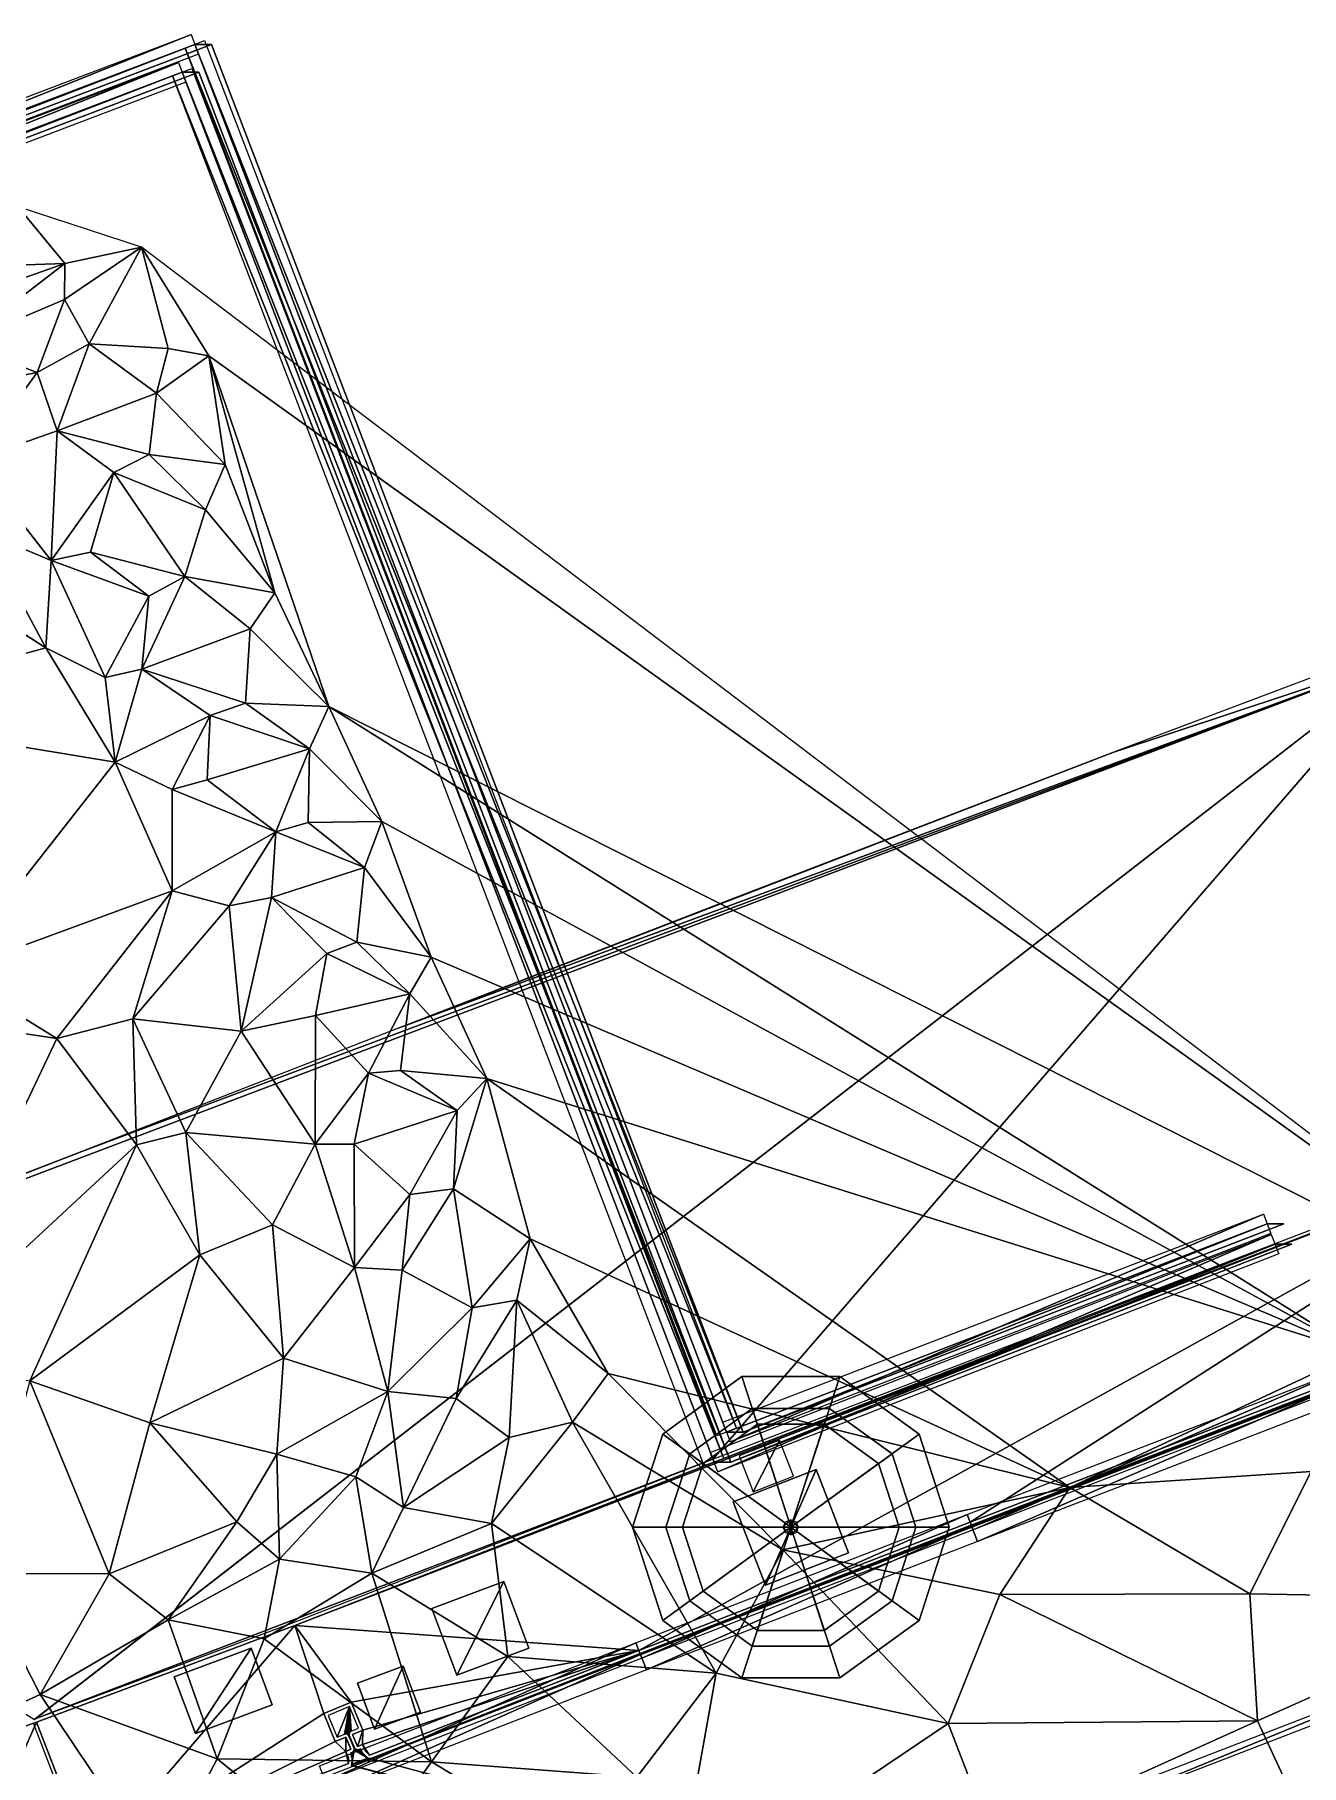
# Model space of a CAD drawing. Header units: metres. Extents: x -113 to 180, y -133 to 86.
# Drawn here: x 145.31 to 160.5, y 65.43 to 86.19 of the extents above; entities that cross this region are included whole.
import ezdxf

# ---------------------------------------------------------------- set-up
doc = ezdxf.new("R2010")
doc.units = ezdxf.units.M
for name, color, linetype, true_color in [('ACERA', 7, 'Continuous', 0xb9b3a6), ('ARQUETA', 7, 'Continuous', 0x6f7175), ('ASFALTO', 7, 'Continuous', 0x4a4b4e), ('BORDILLO', 7, 'Continuous', 0xcfcac0), ('COPA', 7, 'Continuous', 0x4f7f4a), ('MARCA_VIAL', 7, 'Continuous', 0xe8e6e0), ('MURO', 7, 'Continuous', 0xbdb7ab), ('PODOTACTIL', 7, 'Continuous', 0xc7bda4), ('TERRENO', 7, 'Continuous', 0x9a9179), ('TRONCO', 7, 'Continuous', 0x6b4f35)]:
    doc.layers.add(name, color=color, linetype=linetype, true_color=true_color)

msp = doc.modelspace()

# ---------------------------------------------------------------- linework, layer by layer
at = {"layer": 'ACERA'}
for points in [[(163.885, 73.065, 80.705), (153.456, 69.068, 69.415), (148.426, 67.109, 69.725)], [(152.554, 66.81, 69.427), (163.885, 73.065, 80.705), (148.426, 67.109, 69.725)], [(152.554, 66.81, 69.427), (156.527, 68.348, 69.193), (163.885, 73.065, 80.705)], [(163.885, 73.065, 80.575), (153.456, 69.068, 69.285), (153.456, 69.068, 69.415)], [(163.885, 73.065, 80.575), (153.456, 69.068, 69.415), (163.885, 73.065, 80.705)], [(156.527, 68.348, 69.193), (161.088, 70.104, 68.929), (163.885, 73.065, 80.705)], [(156.527, 68.348, 69.063), (161.088, 70.104, 68.799), (161.088, 70.104, 68.929)], [(156.527, 68.348, 69.063), (161.088, 70.104, 68.929), (156.527, 68.348, 69.193)], [(153.456, 69.068, 69.285), (148.426, 67.109, 69.595), (148.426, 67.109, 69.725)], [(153.456, 69.068, 69.285), (148.426, 67.109, 69.725), (153.456, 69.068, 69.415)], [(154.683, 68.979, 69.333), (153.685, 68.592, 69.391), (154.072, 67.594, 69.329)], [(153.685, 68.592, 69.261), (154.683, 68.979, 69.203), (154.683, 68.979, 69.333)], [(153.685, 68.592, 69.261), (154.683, 68.979, 69.333), (153.685, 68.592, 69.391)], [(154.072, 67.594, 69.329), (155.07, 67.981, 69.275), (154.683, 68.979, 69.333)], [(154.683, 68.979, 69.203), (155.07, 67.981, 69.145), (155.07, 67.981, 69.275)], [(154.683, 68.979, 69.203), (155.07, 67.981, 69.275), (154.683, 68.979, 69.333)], [(154.072, 67.594, 69.199), (153.685, 68.592, 69.261), (153.685, 68.592, 69.391)], [(154.072, 67.594, 69.199), (153.685, 68.592, 69.391), (154.072, 67.594, 69.329)], [(152.554, 66.81, 69.297), (156.527, 68.348, 69.063), (156.527, 68.348, 69.193)], [(152.554, 66.81, 69.297), (156.527, 68.348, 69.193), (152.554, 66.81, 69.427)], [(155.07, 67.981, 69.145), (154.072, 67.594, 69.199), (154.072, 67.594, 69.329)], [(155.07, 67.981, 69.145), (154.072, 67.594, 69.329), (155.07, 67.981, 69.275)], [(150.936, 67.639, 69.639), (150.07, 67.315, 69.644), (150.369, 66.514, 69.568)], [(150.07, 67.315, 69.514), (150.936, 67.639, 69.509), (150.936, 67.639, 69.639)], [(150.07, 67.315, 69.514), (150.936, 67.639, 69.639), (150.07, 67.315, 69.644)], [(150.369, 66.514, 69.568), (151.235, 66.837, 69.524), (150.936, 67.639, 69.639)], [(150.936, 67.639, 69.509), (151.235, 66.837, 69.394), (151.235, 66.837, 69.524)], [(150.936, 67.639, 69.509), (151.235, 66.837, 69.524), (150.936, 67.639, 69.639)], [(150.369, 66.514, 69.438), (150.07, 67.315, 69.514), (150.07, 67.315, 69.644)], [(150.369, 66.514, 69.438), (150.07, 67.315, 69.644), (150.369, 66.514, 69.568)], [(148.426, 67.109, 69.725), (145.328, 65.952, 69.908), (145.978, 64.264, 69.782)], [(148.426, 67.109, 69.595), (145.328, 65.952, 69.778), (145.328, 65.952, 69.908)], [(148.426, 67.109, 69.595), (145.328, 65.952, 69.908), (148.426, 67.109, 69.725)], [(148.426, 67.109, 69.725), (145.978, 64.264, 69.782), (148.773, 66.054, 69.648)], [(149.104, 66.191, 69.627), (152.554, 66.81, 69.427), (148.426, 67.109, 69.725)], [(148.426, 67.109, 69.725), (148.773, 66.054, 69.648), (149.104, 66.191, 69.627)], [(147.902, 66.836, 69.748), (146.981, 66.493, 69.857), (147.235, 65.813, 69.775)], [(146.981, 66.493, 69.727), (147.902, 66.836, 69.618), (147.902, 66.836, 69.748)], [(146.981, 66.493, 69.727), (147.902, 66.836, 69.748), (146.981, 66.493, 69.857)], [(147.235, 65.813, 69.775), (148.155, 66.156, 69.698), (147.902, 66.836, 69.748)], [(147.902, 66.836, 69.618), (148.155, 66.156, 69.568), (148.155, 66.156, 69.698)], [(147.902, 66.836, 69.618), (148.155, 66.156, 69.698), (147.902, 66.836, 69.748)], [(151.235, 66.837, 69.394), (150.369, 66.514, 69.438), (150.369, 66.514, 69.568)], [(151.235, 66.837, 69.394), (150.369, 66.514, 69.568), (151.235, 66.837, 69.524)], [(149.104, 66.191, 69.627), (149.243, 65.856, 69.605), (152.554, 66.81, 69.427)], [(149.239, 65.683, 69.6), (149.322, 65.553, 69.59), (152.554, 66.81, 69.427)], [(149.243, 65.856, 69.605), (149.239, 65.683, 69.6), (152.554, 66.81, 69.427)], [(149.322, 65.553, 69.46), (152.554, 66.81, 69.297), (152.554, 66.81, 69.427)], [(149.322, 65.553, 69.46), (152.554, 66.81, 69.427), (149.322, 65.553, 69.59)], [(147.235, 65.813, 69.645), (146.981, 66.493, 69.727), (146.981, 66.493, 69.857)], [(147.235, 65.813, 69.645), (146.981, 66.493, 69.857), (147.235, 65.813, 69.775)], [(149.728, 66.621, 69.629), (149.178, 66.416, 69.64), (149.384, 65.865, 69.595)], [(149.178, 66.416, 69.51), (149.728, 66.621, 69.499), (149.728, 66.621, 69.629)], [(149.178, 66.416, 69.51), (149.728, 66.621, 69.629), (149.178, 66.416, 69.64)], [(149.384, 65.865, 69.595), (149.934, 66.07, 69.578), (149.728, 66.621, 69.629)], [(149.728, 66.621, 69.499), (149.934, 66.07, 69.448), (149.934, 66.07, 69.578)], [(149.728, 66.621, 69.499), (149.934, 66.07, 69.578), (149.728, 66.621, 69.629)], [(149.384, 65.865, 69.465), (149.178, 66.416, 69.51), (149.178, 66.416, 69.64)], [(149.384, 65.865, 69.465), (149.178, 66.416, 69.64), (149.384, 65.865, 69.595)], [(145.978, 64.264, 69.782), (148.912, 65.718, 69.627), (148.773, 66.054, 69.648)], [(148.155, 66.156, 69.568), (147.235, 65.813, 69.645), (147.235, 65.813, 69.775)], [(148.155, 66.156, 69.568), (147.235, 65.813, 69.775), (148.155, 66.156, 69.698)], [(148.773, 66.054, 69.518), (149.104, 66.191, 69.497), (149.104, 66.191, 69.627)], [(148.773, 66.054, 69.518), (149.104, 66.191, 69.627), (148.773, 66.054, 69.648)], [(148.912, 65.718, 69.497), (148.773, 66.054, 69.518), (148.773, 66.054, 69.648)], [(148.912, 65.718, 69.497), (148.773, 66.054, 69.648), (148.912, 65.718, 69.627)], [(149.104, 66.191, 69.497), (149.243, 65.856, 69.475), (149.243, 65.856, 69.605)], [(149.104, 66.191, 69.497), (149.243, 65.856, 69.605), (149.104, 66.191, 69.627)], [(149.934, 66.07, 69.448), (149.384, 65.865, 69.465), (149.384, 65.865, 69.595)], [(149.934, 66.07, 69.448), (149.384, 65.865, 69.595), (149.934, 66.07, 69.578)], [(145.328, 65.952, 69.778), (145.978, 64.264, 69.652), (145.978, 64.264, 69.782)], [(145.328, 65.952, 69.778), (145.978, 64.264, 69.782), (145.328, 65.952, 69.908)], [(149.243, 65.856, 69.605), (149.118, 65.804, 69.613), (149.179, 65.658, 69.604)], [(149.243, 65.856, 69.475), (149.118, 65.804, 69.483), (149.118, 65.804, 69.613)], [(149.243, 65.856, 69.475), (149.118, 65.804, 69.613), (149.243, 65.856, 69.605)], [(149.118, 65.804, 69.483), (149.179, 65.658, 69.474), (149.179, 65.658, 69.604)], [(149.118, 65.804, 69.483), (149.179, 65.658, 69.604), (149.118, 65.804, 69.613)], [(149.243, 65.856, 69.605), (149.179, 65.658, 69.604), (149.239, 65.683, 69.6)], [(145.978, 64.264, 69.782), (149.037, 65.6, 69.613), (148.912, 65.718, 69.627)], [(145.978, 64.264, 69.782), (149.071, 65.456, 69.606), (149.037, 65.6, 69.613)], [(149.037, 65.6, 69.613), (149.037, 65.77, 69.619), (148.912, 65.718, 69.627)], [(149.037, 65.77, 69.489), (148.912, 65.718, 69.497), (148.912, 65.718, 69.627)], [(149.037, 65.77, 69.489), (148.912, 65.718, 69.627), (149.037, 65.77, 69.619)], [(149.037, 65.6, 69.613), (149.098, 65.625, 69.609), (149.037, 65.77, 69.619)], [(149.098, 65.625, 69.479), (149.037, 65.77, 69.489), (149.037, 65.77, 69.619)], [(149.098, 65.625, 69.479), (149.037, 65.77, 69.619), (149.098, 65.625, 69.609)], [(149.037, 65.6, 69.483), (149.098, 65.625, 69.479), (149.098, 65.625, 69.609)], [(149.037, 65.6, 69.483), (149.098, 65.625, 69.609), (149.037, 65.6, 69.613)], [(149.071, 65.456, 69.606), (149.069, 65.524, 69.609), (149.037, 65.6, 69.613)], [(149.069, 65.524, 69.479), (149.037, 65.6, 69.483), (149.037, 65.6, 69.613)], [(149.069, 65.524, 69.479), (149.037, 65.6, 69.613), (149.069, 65.524, 69.609)], [(149.179, 65.658, 69.474), (149.239, 65.683, 69.47), (149.239, 65.683, 69.6)], [(149.179, 65.658, 69.474), (149.239, 65.683, 69.6), (149.179, 65.658, 69.604)], [(149.239, 65.683, 69.6), (149.27, 65.608, 69.596), (149.322, 65.553, 69.59)], [(149.239, 65.683, 69.47), (149.27, 65.608, 69.466), (149.27, 65.608, 69.596)], [(149.239, 65.683, 69.47), (149.27, 65.608, 69.596), (149.239, 65.683, 69.6)], [(149.27, 65.608, 69.466), (149.322, 65.553, 69.46), (149.322, 65.553, 69.59)], [(149.27, 65.608, 69.466), (149.322, 65.553, 69.59), (149.27, 65.608, 69.596)], [(145.978, 64.264, 69.782), (148.757, 65.334, 69.623), (149.071, 65.456, 69.606)], [(148.757, 65.334, 69.493), (149.071, 65.456, 69.476), (149.071, 65.456, 69.606)], [(148.757, 65.334, 69.493), (149.071, 65.456, 69.606), (148.757, 65.334, 69.623)], [(149.071, 65.456, 69.476), (149.069, 65.524, 69.479), (149.069, 65.524, 69.609)], [(149.071, 65.456, 69.476), (149.069, 65.524, 69.609), (149.071, 65.456, 69.606)]]:
    msp.add_3dface(points, dxfattribs=at)
at = {"layer": 'ARQUETA'}
for points in [[(154.243, 69.33, 69.262), (153.759, 69.143, 69.288), (153.924, 68.714, 69.264)], [(153.924, 68.714, 69.264), (154.408, 68.901, 69.239), (154.243, 69.33, 69.262)], [(150.936, 67.639, 69.529), (150.07, 67.315, 69.534), (150.369, 66.514, 69.458)], [(150.369, 66.514, 69.458), (151.235, 66.837, 69.414), (150.936, 67.639, 69.529)], [(147.902, 66.836, 69.638), (146.981, 66.493, 69.747), (147.235, 65.813, 69.665)], [(147.235, 65.813, 69.665), (148.155, 66.156, 69.588), (147.902, 66.836, 69.638)], [(149.728, 66.621, 69.519), (149.178, 66.416, 69.53), (149.384, 65.865, 69.485)], [(149.384, 65.865, 69.485), (149.934, 66.07, 69.468), (149.728, 66.621, 69.519)]]:
    msp.add_3dface(points, dxfattribs=at)
at = {"layer": 'ASFALTO'}
for points in [[(161.785, 78.756, 80.587), (161.732, 78.896, 80.587), (158.24, 77.58, 80.587)], [(161.785, 78.756, 80.587), (145.87, 72.795, 70.382), (138.744, 70.025, 70.358)], [(161.785, 78.756, 80.587), (138.744, 70.025, 70.358), (145.304, 65.984, 69.793)], [(161.785, 78.756, 80.587), (145.304, 65.984, 69.793), (145.307, 65.986, 69.793)], [(161.785, 78.756, 80.587), (145.307, 65.986, 69.793), (145.31, 65.988, 69.793)], [(161.785, 78.756, 80.587), (145.31, 65.988, 69.793), (145.314, 65.99, 69.793)], [(161.785, 78.756, 80.587), (145.314, 65.99, 69.793), (153.442, 69.106, 69.3)], [(161.785, 78.756, 80.587), (149.66, 74.268, 69.551), (145.87, 72.795, 70.382)], [(161.785, 78.756, 80.587), (158.24, 77.58, 80.587), (149.66, 74.268, 69.551)], [(161.785, 78.756, 80.587), (153.442, 69.106, 69.3), (163.871, 73.102, 80.587)], [(158.24, 77.58, 80.587), (153.646, 75.812, 69.011), (149.66, 74.268, 69.551)], [(145.87, 72.795, 70.382), (141.396, 71.072, 70.283), (138.744, 70.025, 70.358)], [(164.422, 71.318, 80.587), (156.542, 68.311, 69.072), (149.337, 65.516, 69.47)], [(168.809, 60.303, 80.587), (164.422, 71.318, 80.587), (149.337, 65.516, 69.47)], [(164.422, 71.318, 80.587), (161.102, 70.066, 68.809), (156.542, 68.311, 69.072)], [(145.314, 65.99, 69.793), (148.411, 67.146, 69.611), (153.442, 69.106, 69.3)], [(145.314, 65.99, 69.793), (153.442, 69.106, 69.3), (153.442, 69.106, 69.3)], [(156.542, 68.311, 69.072), (152.568, 66.773, 69.304), (149.337, 65.516, 69.47)], [(149.083, 66.139, 69.508), (148.825, 66.032, 69.525), (148.934, 65.771, 69.509)], [(149.083, 66.139, 69.508), (148.934, 65.771, 69.509), (149.022, 65.807, 69.503)], [(149.083, 66.139, 69.508), (149.022, 65.807, 69.503), (149.026, 65.808, 69.503)], [(149.083, 66.139, 69.508), (149.026, 65.808, 69.503), (149.029, 65.809, 69.502)], [(149.083, 66.139, 69.508), (149.029, 65.809, 69.502), (149.033, 65.81, 69.502)], [(149.083, 66.139, 69.508), (149.033, 65.81, 69.502), (149.037, 65.81, 69.502)], [(149.083, 66.139, 69.508), (149.037, 65.81, 69.502), (149.041, 65.81, 69.501)], [(149.083, 66.139, 69.508), (149.041, 65.81, 69.501), (149.045, 65.809, 69.501)], [(149.083, 66.139, 69.508), (149.045, 65.809, 69.501), (149.049, 65.808, 69.501)], [(149.083, 66.139, 69.508), (149.049, 65.808, 69.501), (149.052, 65.807, 69.5)], [(149.083, 66.139, 69.508), (149.052, 65.807, 69.5), (149.056, 65.805, 69.5)], [(149.083, 66.139, 69.508), (149.056, 65.805, 69.5), (149.059, 65.803, 69.5)], [(149.083, 66.139, 69.508), (149.059, 65.803, 69.5), (149.063, 65.801, 69.499)], [(149.078, 65.804, 69.498), (149.083, 66.139, 69.508), (149.063, 65.801, 69.499)], [(149.078, 65.804, 69.498), (149.079, 65.808, 69.498), (149.083, 66.139, 69.508)], [(149.079, 65.812, 69.499), (149.08, 65.815, 69.499), (149.083, 66.139, 69.508)], [(149.079, 65.808, 69.498), (149.079, 65.812, 69.499), (149.083, 66.139, 69.508)], [(149.08, 65.815, 69.499), (149.081, 65.819, 69.499), (149.083, 66.139, 69.508)], [(149.081, 65.819, 69.499), (149.083, 65.823, 69.499), (149.083, 66.139, 69.508)], [(149.103, 65.841, 69.498), (149.191, 65.877, 69.492), (149.083, 66.139, 69.508)], [(149.1, 65.839, 69.498), (149.103, 65.841, 69.498), (149.083, 66.139, 69.508)], [(149.096, 65.837, 69.498), (149.1, 65.839, 69.498), (149.083, 66.139, 69.508)], [(149.093, 65.835, 69.498), (149.096, 65.837, 69.498), (149.083, 66.139, 69.508)], [(149.09, 65.832, 69.498), (149.093, 65.835, 69.498), (149.083, 66.139, 69.508)], [(149.088, 65.829, 69.498), (149.09, 65.832, 69.498), (149.083, 66.139, 69.508)], [(149.085, 65.826, 69.499), (149.088, 65.829, 69.498), (149.083, 66.139, 69.508)], [(149.083, 65.823, 69.499), (149.085, 65.826, 69.499), (149.083, 66.139, 69.508)], [(145.941, 64.249, 69.666), (145.291, 65.938, 69.79), (141.237, 64.464, 69.946)], [(149.079, 65.8, 69.498), (149.078, 65.804, 69.498), (149.063, 65.801, 69.499)], [(149.079, 65.796, 69.498), (149.079, 65.8, 69.498), (149.063, 65.801, 69.499)], [(149.08, 65.792, 69.498), (149.079, 65.796, 69.498), (149.063, 65.801, 69.499)], [(149.082, 65.789, 69.498), (149.08, 65.792, 69.498), (149.063, 65.801, 69.499)], [(149.082, 65.789, 69.498), (149.063, 65.801, 69.499), (149.065, 65.798, 69.499)], [(149.082, 65.789, 69.498), (149.065, 65.798, 69.499), (149.068, 65.796, 69.499)], [(149.082, 65.789, 69.498), (149.068, 65.796, 69.499), (149.07, 65.792, 69.499)], [(149.082, 65.789, 69.498), (149.07, 65.792, 69.499), (149.072, 65.789, 69.498)], [(149.142, 65.643, 69.489), (149.082, 65.789, 69.498), (149.072, 65.789, 69.498)], [(149.144, 65.639, 69.488), (149.142, 65.643, 69.489), (149.072, 65.789, 69.498)], [(149.144, 65.639, 69.488), (149.072, 65.789, 69.498), (149.074, 65.785, 69.498)], [(149.144, 65.639, 69.488), (149.074, 65.785, 69.498), (149.135, 65.64, 69.489)], [(149.135, 65.609, 69.488), (149.133, 65.606, 69.488), (149.106, 65.539, 69.488)], [(149.135, 65.609, 69.488), (149.106, 65.539, 69.488), (149.107, 65.536, 69.488)], [(149.133, 65.606, 69.488), (149.131, 65.602, 69.488), (149.106, 65.539, 69.488)], [(149.131, 65.602, 69.488), (149.129, 65.599, 69.488), (149.106, 65.539, 69.488)], [(149.129, 65.599, 69.488), (149.126, 65.596, 69.488), (149.106, 65.539, 69.488)], [(149.126, 65.596, 69.488), (149.123, 65.594, 69.489), (149.106, 65.539, 69.488)], [(149.123, 65.594, 69.489), (149.12, 65.591, 69.489), (149.106, 65.539, 69.488)], [(149.12, 65.591, 69.489), (149.116, 65.589, 69.489), (149.106, 65.539, 69.488)], [(149.135, 65.609, 69.488), (149.107, 65.536, 69.488), (149.108, 65.532, 69.488)], [(149.136, 65.613, 69.488), (149.135, 65.609, 69.488), (149.108, 65.532, 69.488)], [(149.136, 65.613, 69.488), (149.108, 65.532, 69.488), (149.108, 65.529, 69.488)], [(149.136, 65.613, 69.488), (149.108, 65.529, 69.488), (149.109, 65.525, 69.488)], [(149.136, 65.613, 69.488), (149.109, 65.525, 69.488), (149.111, 65.457, 69.485)], [(149.137, 65.617, 69.488), (149.111, 65.457, 69.485), (149.11, 65.453, 69.484)], [(149.137, 65.617, 69.488), (149.11, 65.453, 69.484), (149.11, 65.448, 69.484)], [(149.302, 65.519, 69.472), (149.137, 65.617, 69.488), (149.11, 65.448, 69.484)], [(149.137, 65.617, 69.488), (149.136, 65.613, 69.488), (149.111, 65.457, 69.485)], [(149.146, 65.636, 69.488), (149.144, 65.639, 69.488), (149.135, 65.64, 69.489)], [(149.148, 65.633, 69.488), (149.146, 65.636, 69.488), (149.135, 65.64, 69.489)], [(149.151, 65.63, 69.487), (149.148, 65.633, 69.488), (149.135, 65.64, 69.489)], [(149.154, 65.627, 69.487), (149.151, 65.63, 69.487), (149.135, 65.64, 69.489)], [(149.157, 65.625, 69.487), (149.154, 65.627, 69.487), (149.135, 65.64, 69.489)], [(149.299, 65.521, 69.473), (149.157, 65.625, 69.487), (149.135, 65.64, 69.489)], [(149.299, 65.521, 69.473), (149.135, 65.64, 69.489), (149.136, 65.636, 69.489)], [(149.299, 65.521, 69.473), (149.136, 65.636, 69.489), (149.137, 65.632, 69.489)], [(149.299, 65.521, 69.473), (149.137, 65.632, 69.489), (149.137, 65.628, 69.488)], [(149.299, 65.521, 69.473), (149.137, 65.628, 69.488), (149.138, 65.625, 69.488)], [(149.299, 65.521, 69.473), (149.138, 65.625, 69.488), (149.137, 65.621, 69.488)], [(149.302, 65.519, 69.472), (149.299, 65.521, 69.473), (149.137, 65.621, 69.488)], [(149.302, 65.519, 69.472), (149.137, 65.621, 69.488), (149.137, 65.617, 69.488)], [(149.299, 65.521, 69.473), (149.16, 65.623, 69.487), (149.157, 65.625, 69.487)], [(149.299, 65.521, 69.473), (149.164, 65.621, 69.486), (149.16, 65.623, 69.487)], [(149.299, 65.521, 69.473), (149.167, 65.62, 69.486), (149.164, 65.621, 69.486)], [(149.299, 65.521, 69.473), (149.171, 65.619, 69.486), (149.167, 65.62, 69.486)], [(149.296, 65.523, 69.473), (149.175, 65.618, 69.485), (149.171, 65.619, 69.486)], [(149.299, 65.521, 69.473), (149.296, 65.523, 69.473), (149.171, 65.619, 69.486)], [(149.296, 65.523, 69.473), (149.179, 65.618, 69.485), (149.175, 65.618, 69.485)], [(149.296, 65.523, 69.473), (149.183, 65.618, 69.485), (149.179, 65.618, 69.485)], [(149.296, 65.523, 69.473), (149.187, 65.619, 69.484), (149.183, 65.618, 69.485)], [(149.296, 65.523, 69.473), (149.19, 65.62, 69.484), (149.187, 65.619, 69.484)], [(149.293, 65.526, 69.473), (149.194, 65.621, 69.484), (149.19, 65.62, 69.484)], [(149.296, 65.523, 69.473), (149.293, 65.526, 69.473), (149.19, 65.62, 69.484)], [(149.233, 65.592, 69.48), (149.217, 65.631, 69.482), (149.194, 65.621, 69.484)], [(149.235, 65.589, 69.48), (149.233, 65.592, 69.48), (149.194, 65.621, 69.484)], [(149.237, 65.586, 69.479), (149.235, 65.589, 69.48), (149.194, 65.621, 69.484)], [(149.239, 65.583, 69.479), (149.237, 65.586, 69.479), (149.194, 65.621, 69.484)], [(149.241, 65.58, 69.479), (149.239, 65.583, 69.479), (149.194, 65.621, 69.484)], [(149.293, 65.526, 69.473), (149.241, 65.58, 69.479), (149.194, 65.621, 69.484)], [(149.113, 65.588, 69.489), (149.09, 65.578, 69.491), (149.106, 65.539, 69.488)], [(168.809, 60.303, 80.587), (149.104, 65.433, 69.484), (149.101, 65.43, 69.484)], [(149.337, 65.516, 69.47), (149.106, 65.437, 69.484), (149.104, 65.433, 69.484)], [(168.809, 60.303, 80.587), (149.337, 65.516, 69.47), (149.104, 65.433, 69.484)], [(149.116, 65.589, 69.489), (149.113, 65.588, 69.489), (149.106, 65.539, 69.488)], [(149.337, 65.516, 69.47), (149.333, 65.515, 69.47), (149.106, 65.437, 69.484)], [(149.333, 65.515, 69.47), (149.108, 65.441, 69.484), (149.106, 65.437, 69.484)], [(149.333, 65.515, 69.47), (149.109, 65.444, 69.484), (149.108, 65.441, 69.484)], [(149.333, 65.515, 69.47), (149.11, 65.448, 69.484), (149.109, 65.444, 69.484)], [(149.306, 65.517, 69.472), (149.302, 65.519, 69.472), (149.11, 65.448, 69.484)], [(149.31, 65.515, 69.472), (149.306, 65.517, 69.472), (149.11, 65.448, 69.484)], [(149.313, 65.514, 69.471), (149.31, 65.515, 69.472), (149.11, 65.448, 69.484)], [(149.333, 65.515, 69.47), (149.329, 65.514, 69.47), (149.11, 65.448, 69.484)], [(149.317, 65.514, 69.471), (149.313, 65.514, 69.471), (149.11, 65.448, 69.484)], [(149.321, 65.513, 69.471), (149.317, 65.514, 69.471), (149.11, 65.448, 69.484)], [(149.329, 65.514, 69.47), (149.325, 65.513, 69.47), (149.11, 65.448, 69.484)], [(149.325, 65.513, 69.47), (149.321, 65.513, 69.471), (149.11, 65.448, 69.484)]]:
    msp.add_3dface(points, dxfattribs=at)
at = {"layer": 'BORDILLO'}
for points in [[(156.563, 68.255, 69.196), (156.491, 68.442, 69.209), (161.052, 70.197, 68.944)], [(156.563, 68.255, 69.196), (161.052, 70.197, 68.944), (161.124, 70.01, 68.933)], [(156.617, 68.115, 69.186), (156.545, 68.302, 69.199), (161.105, 70.057, 68.936)], [(156.617, 68.115, 69.186), (161.105, 70.057, 68.936), (161.177, 69.87, 68.924)], [(152.59, 66.717, 69.424), (152.518, 66.903, 69.451), (156.491, 68.442, 69.209)], [(152.644, 66.577, 69.405), (152.572, 66.763, 69.431), (156.545, 68.302, 69.199)], [(152.59, 66.717, 69.424), (156.491, 68.442, 69.209), (156.563, 68.255, 69.196)], [(152.644, 66.577, 69.405), (156.545, 68.302, 69.199), (156.617, 68.115, 69.186)], [(148.793, 65.24, 69.625), (148.721, 65.427, 69.641), (152.518, 66.903, 69.451)], [(148.793, 65.24, 69.625), (152.518, 66.903, 69.451), (152.59, 66.717, 69.424)], [(148.847, 65.101, 69.613), (148.775, 65.287, 69.629), (152.572, 66.763, 69.431)], [(148.847, 65.101, 69.613), (152.572, 66.763, 69.431), (152.644, 66.577, 69.405)]]:
    msp.add_3dface(points, dxfattribs=at)
at = {"layer": 'COPA'}
for points in [[(153.79, 70.094, 72.502), (152.84, 69.403, 72.502), (154.377, 68.287, 73.502)], [(153.79, 70.094, 72.502), (154.377, 68.287, 72.002), (152.84, 69.403, 72.502)], [(154.965, 70.094, 72.502), (153.79, 70.094, 72.502), (154.377, 68.287, 73.502)], [(154.965, 70.094, 72.502), (154.377, 68.287, 72.002), (153.79, 70.094, 72.502)], [(155.915, 69.403, 72.502), (154.965, 70.094, 72.502), (154.377, 68.287, 73.502)], [(155.915, 69.403, 72.502), (154.377, 68.287, 72.002), (154.965, 70.094, 72.502)], [(153.914, 69.713, 71.602), (153.164, 69.168, 71.602), (154.377, 68.287, 72.602)], [(153.914, 69.713, 71.602), (154.377, 68.287, 71.102), (153.164, 69.168, 71.602)], [(154.841, 69.713, 71.602), (153.914, 69.713, 71.602), (154.377, 68.287, 72.602)], [(154.841, 69.713, 71.602), (154.377, 68.287, 71.102), (153.914, 69.713, 71.602)], [(155.591, 69.168, 71.602), (154.841, 69.713, 71.602), (154.377, 68.287, 72.602)], [(155.591, 69.168, 71.602), (154.377, 68.287, 71.102), (154.841, 69.713, 71.602)], [(152.84, 69.403, 72.502), (152.477, 68.287, 72.502), (154.377, 68.287, 73.502)], [(152.84, 69.403, 72.502), (154.377, 68.287, 72.002), (152.477, 68.287, 72.502)], [(153.976, 69.523, 73.402), (153.326, 69.051, 73.402), (154.377, 68.287, 74.402)], [(153.976, 69.523, 73.402), (154.377, 68.287, 72.902), (153.326, 69.051, 73.402)], [(154.779, 69.523, 73.402), (153.976, 69.523, 73.402), (154.377, 68.287, 74.402)], [(154.779, 69.523, 73.402), (154.377, 68.287, 72.902), (153.976, 69.523, 73.402)], [(155.429, 69.051, 73.402), (154.779, 69.523, 73.402), (154.377, 68.287, 74.402)], [(155.429, 69.051, 73.402), (154.377, 68.287, 72.902), (154.779, 69.523, 73.402)], [(156.277, 68.287, 72.502), (155.915, 69.403, 72.502), (154.377, 68.287, 73.502)], [(156.277, 68.287, 72.502), (154.377, 68.287, 72.002), (155.915, 69.403, 72.502)], [(153.164, 69.168, 71.602), (152.877, 68.287, 71.602), (154.377, 68.287, 72.602)], [(153.164, 69.168, 71.602), (154.377, 68.287, 71.102), (152.877, 68.287, 71.602)], [(155.877, 68.287, 71.602), (155.591, 69.168, 71.602), (154.377, 68.287, 72.602)], [(155.877, 68.287, 71.602), (154.377, 68.287, 71.102), (155.591, 69.168, 71.602)], [(153.326, 69.051, 73.402), (153.077, 68.287, 73.402), (154.377, 68.287, 74.402)], [(153.326, 69.051, 73.402), (154.377, 68.287, 72.902), (153.077, 68.287, 73.402)], [(155.677, 68.287, 73.402), (155.429, 69.051, 73.402), (154.377, 68.287, 74.402)], [(155.677, 68.287, 73.402), (154.377, 68.287, 72.902), (155.429, 69.051, 73.402)], [(152.477, 68.287, 72.502), (152.84, 67.17, 72.502), (154.377, 68.287, 73.502)], [(152.477, 68.287, 72.502), (154.377, 68.287, 72.002), (152.84, 67.17, 72.502)], [(152.84, 67.17, 72.502), (153.79, 66.48, 72.502), (154.377, 68.287, 73.502)], [(152.84, 67.17, 72.502), (154.377, 68.287, 72.002), (153.79, 66.48, 72.502)], [(152.877, 68.287, 71.602), (153.164, 67.405, 71.602), (154.377, 68.287, 72.602)], [(152.877, 68.287, 71.602), (154.377, 68.287, 71.102), (153.164, 67.405, 71.602)], [(153.077, 68.287, 73.402), (153.326, 67.522, 73.402), (154.377, 68.287, 74.402)], [(153.077, 68.287, 73.402), (154.377, 68.287, 72.902), (153.326, 67.522, 73.402)], [(153.164, 67.405, 71.602), (153.914, 66.86, 71.602), (154.377, 68.287, 72.602)], [(153.164, 67.405, 71.602), (154.377, 68.287, 71.102), (153.914, 66.86, 71.602)], [(153.326, 67.522, 73.402), (153.976, 67.05, 73.402), (154.377, 68.287, 74.402)], [(153.326, 67.522, 73.402), (154.377, 68.287, 72.902), (153.976, 67.05, 73.402)], [(153.79, 66.48, 72.502), (154.965, 66.48, 72.502), (154.377, 68.287, 73.502)], [(153.79, 66.48, 72.502), (154.377, 68.287, 72.002), (154.965, 66.48, 72.502)], [(153.914, 66.86, 71.602), (154.841, 66.86, 71.602), (154.377, 68.287, 72.602)], [(153.914, 66.86, 71.602), (154.377, 68.287, 71.102), (154.841, 66.86, 71.602)], [(153.976, 67.05, 73.402), (154.779, 67.05, 73.402), (154.377, 68.287, 74.402)], [(153.976, 67.05, 73.402), (154.377, 68.287, 72.902), (154.779, 67.05, 73.402)], [(154.841, 66.86, 71.602), (155.591, 67.405, 71.602), (154.377, 68.287, 72.602)], [(154.841, 66.86, 71.602), (154.377, 68.287, 71.102), (155.591, 67.405, 71.602)], [(155.591, 67.405, 71.602), (155.877, 68.287, 71.602), (154.377, 68.287, 72.602)], [(155.591, 67.405, 71.602), (154.377, 68.287, 71.102), (155.877, 68.287, 71.602)], [(154.965, 66.48, 72.502), (155.915, 67.17, 72.502), (154.377, 68.287, 73.502)], [(154.965, 66.48, 72.502), (154.377, 68.287, 72.002), (155.915, 67.17, 72.502)], [(155.915, 67.17, 72.502), (156.277, 68.287, 72.502), (154.377, 68.287, 73.502)], [(155.915, 67.17, 72.502), (154.377, 68.287, 72.002), (156.277, 68.287, 72.502)], [(154.779, 67.05, 73.402), (155.429, 67.522, 73.402), (154.377, 68.287, 74.402)], [(154.779, 67.05, 73.402), (154.377, 68.287, 72.902), (155.429, 67.522, 73.402)], [(155.429, 67.522, 73.402), (155.677, 68.287, 73.402), (154.377, 68.287, 74.402)], [(155.429, 67.522, 73.402), (154.377, 68.287, 72.902), (155.677, 68.287, 73.402)]]:
    msp.add_3dface(points, dxfattribs=at)
at = {"layer": 'MARCA_VIAL'}
for points in [[(157.859, 64.841, 68.958), (157.815, 64.952, 68.957), (162.793, 66.874, 68.656)], [(157.859, 64.841, 68.958), (162.793, 66.874, 68.656), (162.836, 66.762, 68.657)]]:
    msp.add_3dface(points, dxfattribs=at)
at = {"layer": 'MURO'}
for points in [[(134.135, 80.963, 69.409), (134.046, 81.197, 69.438), (147.182, 86.188, 80.575)], [(134.135, 80.963, 69.409), (147.182, 86.188, 80.575), (147.271, 85.955, 80.575)], [(147.226, 86.071, 82.175), (134.09, 81.08, 71.024), (134.29, 81.08, 71.01)], [(134.09, 81.08, 69.424), (147.226, 86.071, 80.575), (147.226, 86.071, 82.175)], [(134.09, 81.08, 69.424), (147.226, 86.071, 82.175), (134.09, 81.08, 71.024)], [(134.29, 81.08, 71.01), (147.426, 86.071, 82.175), (147.226, 86.071, 82.175)], [(147.426, 86.071, 80.575), (134.29, 81.08, 69.41), (134.29, 81.08, 71.01)], [(147.426, 86.071, 80.575), (134.29, 81.08, 71.01), (147.426, 86.071, 82.175)], [(147.11, 86.027, 80.575), (147.343, 86.116, 80.575), (153.724, 69.474, 69.28)], [(147.11, 86.027, 80.575), (153.724, 69.474, 69.28), (153.49, 69.385, 69.293)], [(147.226, 86.071, 80.575), (147.426, 86.071, 80.575), (147.426, 86.071, 82.175)], [(147.226, 86.071, 80.575), (147.426, 86.071, 82.175), (147.226, 86.071, 82.175)], [(153.807, 69.429, 70.874), (147.426, 86.071, 82.175), (147.226, 86.071, 82.175)], [(147.226, 86.071, 82.175), (153.607, 69.429, 70.887), (153.807, 69.429, 70.874)], [(147.226, 86.071, 80.575), (153.607, 69.429, 69.287), (153.607, 69.429, 70.887)], [(147.226, 86.071, 80.575), (153.607, 69.429, 70.887), (147.226, 86.071, 82.175)], [(147.426, 86.071, 80.575), (147.226, 86.071, 80.575), (147.226, 86.071, 82.175)], [(147.426, 86.071, 80.575), (147.226, 86.071, 82.175), (147.426, 86.071, 82.175)], [(153.807, 69.429, 69.274), (147.426, 86.071, 80.575), (147.426, 86.071, 82.175)], [(153.807, 69.429, 69.274), (147.426, 86.071, 82.175), (153.807, 69.429, 70.874)], [(134.227, 80.72, 69.372), (134.138, 80.954, 69.408), (147.032, 85.853, 80.575)], [(147.077, 85.736, 82.175), (134.182, 80.837, 70.99), (134.382, 80.837, 70.975)], [(134.182, 80.837, 69.39), (147.077, 85.736, 80.575), (147.077, 85.736, 82.175)], [(134.182, 80.837, 69.39), (147.077, 85.736, 82.175), (134.182, 80.837, 70.99)], [(134.227, 80.72, 69.372), (147.032, 85.853, 80.575), (147.121, 85.619, 80.575)], [(134.382, 80.837, 70.975), (147.277, 85.736, 82.175), (147.077, 85.736, 82.175)], [(147.277, 85.736, 80.575), (134.382, 80.837, 69.375), (134.382, 80.837, 70.975)], [(147.277, 85.736, 80.575), (134.382, 80.837, 70.975), (147.277, 85.736, 82.175)], [(146.96, 85.692, 80.575), (147.193, 85.781, 80.575), (153.573, 69.113, 69.279)], [(147.077, 85.736, 80.575), (147.277, 85.736, 80.575), (147.277, 85.736, 82.175)], [(147.077, 85.736, 80.575), (147.277, 85.736, 82.175), (147.077, 85.736, 82.175)], [(153.656, 69.068, 70.873), (147.277, 85.736, 82.175), (147.077, 85.736, 82.175)], [(147.077, 85.736, 82.175), (153.456, 69.068, 70.885), (153.656, 69.068, 70.873)], [(147.077, 85.736, 80.575), (153.456, 69.068, 69.285), (153.456, 69.068, 70.885)], [(147.077, 85.736, 80.575), (153.456, 69.068, 70.885), (147.077, 85.736, 82.175)], [(147.277, 85.736, 80.575), (147.077, 85.736, 80.575), (147.077, 85.736, 82.175)], [(147.277, 85.736, 80.575), (147.077, 85.736, 82.175), (147.277, 85.736, 82.175)], [(153.656, 69.068, 69.273), (147.277, 85.736, 80.575), (147.277, 85.736, 82.175)], [(153.656, 69.068, 69.273), (147.277, 85.736, 82.175), (153.656, 69.068, 70.873)], [(146.96, 85.692, 80.575), (153.573, 69.113, 69.279), (153.339, 69.024, 69.292)], [(153.652, 69.313, 69.28), (153.562, 69.546, 69.293), (160.048, 72.043, 68.777)], [(153.652, 69.313, 69.28), (160.048, 72.043, 68.777), (160.137, 71.809, 68.785)], [(160.092, 71.926, 70.381), (153.607, 69.429, 70.887), (153.807, 69.429, 70.874)], [(153.607, 69.429, 69.287), (160.092, 71.926, 68.781), (160.092, 71.926, 70.381)], [(153.607, 69.429, 69.287), (160.092, 71.926, 70.381), (153.607, 69.429, 70.887)], [(153.807, 69.429, 70.874), (160.292, 71.926, 70.367), (160.092, 71.926, 70.381)], [(160.292, 71.926, 68.767), (153.807, 69.429, 69.274), (153.807, 69.429, 70.874)], [(160.292, 71.926, 68.767), (153.807, 69.429, 70.874), (160.292, 71.926, 70.367)], [(160.092, 71.926, 68.781), (160.292, 71.926, 68.767), (160.292, 71.926, 70.367)], [(160.092, 71.926, 68.781), (160.292, 71.926, 70.367), (160.092, 71.926, 70.381)], [(153.501, 68.952, 69.279), (153.411, 69.185, 69.292), (160.141, 71.8, 68.786)], [(160.186, 71.684, 70.39), (153.456, 69.068, 70.885), (153.656, 69.068, 70.873)], [(153.456, 69.068, 69.285), (160.186, 71.684, 68.79), (160.186, 71.684, 70.39)], [(153.456, 69.068, 69.285), (160.186, 71.684, 70.39), (153.456, 69.068, 70.885)], [(153.501, 68.952, 69.279), (160.141, 71.8, 68.786), (160.231, 71.567, 68.794)], [(153.656, 69.068, 70.873), (160.386, 71.684, 70.375), (160.186, 71.684, 70.39)], [(160.386, 71.684, 68.775), (153.656, 69.068, 69.273), (153.656, 69.068, 70.873)], [(160.386, 71.684, 68.775), (153.656, 69.068, 70.873), (160.386, 71.684, 70.375)], [(160.186, 71.684, 68.79), (160.386, 71.684, 68.775), (160.386, 71.684, 70.375)], [(160.186, 71.684, 68.79), (160.386, 71.684, 70.375), (160.186, 71.684, 70.39)], [(153.607, 69.429, 69.287), (153.807, 69.429, 69.274), (153.807, 69.429, 70.874)], [(153.607, 69.429, 69.287), (153.807, 69.429, 70.874), (153.607, 69.429, 70.887)], [(153.807, 69.429, 69.274), (153.607, 69.429, 69.287), (153.607, 69.429, 70.887)], [(153.807, 69.429, 69.274), (153.607, 69.429, 70.887), (153.807, 69.429, 70.874)], [(153.456, 69.068, 69.285), (153.656, 69.068, 69.273), (153.656, 69.068, 70.873)], [(153.456, 69.068, 69.285), (153.656, 69.068, 70.873), (153.456, 69.068, 70.885)], [(153.656, 69.068, 69.273), (153.456, 69.068, 69.285), (153.456, 69.068, 70.885)], [(153.656, 69.068, 69.273), (153.456, 69.068, 70.885), (153.656, 69.068, 70.873)]]:
    msp.add_3dface(points, dxfattribs=at)
at = {"layer": 'PODOTACTIL'}
for points in [[(145.328, 65.952, 69.923), (141.235, 64.424, 70.078), (144.302, 63.619, 69.887)], [(144.302, 63.619, 69.887), (145.978, 64.264, 69.797), (145.328, 65.952, 69.923)]]:
    msp.add_3dface(points, dxfattribs=at)
at = {"layer": 'TERRENO'}
for points in [[(145.667, 83.442, 69.2), (145.11, 84.123, 69), (144.137, 83.392, 69.2)], [(145.11, 84.123, 69), (145.667, 83.442, 69.2), (146.586, 83.638, 69)], [(145.667, 83.442, 69.2), (144.132, 82.903, 69.4), (144.421, 82.485, 69.6)], [(144.132, 82.903, 69.4), (145.667, 83.442, 69.2), (144.137, 83.392, 69.2)], [(145.663, 83.012, 69.4), (145.667, 83.442, 69.2), (144.421, 82.485, 69.6)], [(145.663, 83.012, 69.4), (145.961, 82.478, 69.6), (146.586, 83.638, 69)], [(145.667, 83.442, 69.2), (145.663, 83.012, 69.4), (146.586, 83.638, 69)], [(145.961, 82.478, 69.6), (146.906, 82.423, 69.2), (146.586, 83.638, 69)], [(146.586, 83.638, 69), (147.395, 82.338, 69), (163.766, 70.606, 68.6)], [(146.906, 82.423, 69.2), (147.395, 82.338, 69), (146.586, 83.638, 69)], [(145.338, 82.137, 69.8), (145.663, 83.012, 69.4), (144.421, 82.485, 69.6)], [(145.663, 83.012, 69.4), (145.338, 82.137, 69.8), (145.961, 82.478, 69.6)], [(143.856, 81.848, 69.8), (145.338, 82.137, 69.8), (144.421, 82.485, 69.6)], [(145.338, 82.137, 69.8), (145.574, 81.437, 70), (145.961, 82.478, 69.6)], [(145.574, 81.437, 70), (146.766, 81.889, 69.4), (145.961, 82.478, 69.6)], [(146.766, 81.889, 69.4), (146.906, 82.423, 69.2), (145.961, 82.478, 69.6)], [(146.906, 82.423, 69.2), (146.766, 81.889, 69.4), (147.395, 82.338, 69)], [(146.766, 81.889, 69.4), (147.591, 81.032, 69.2), (147.395, 82.338, 69)], [(147.395, 82.338, 69), (148.833, 78.132, 69.2), (163.766, 70.606, 68.6)], [(148.187, 79.493, 69.2), (148.833, 78.132, 69.2), (147.395, 82.338, 69)], [(147.591, 81.032, 69.2), (148.187, 79.493, 69.2), (147.395, 82.338, 69)], [(143.856, 81.848, 69.8), (144.564, 81.079, 70.2), (145.338, 82.137, 69.8)], [(144.564, 81.079, 70.2), (145.574, 81.437, 70), (145.338, 82.137, 69.8)], [(146.766, 81.889, 69.4), (145.574, 81.437, 70), (146.678, 81.152, 69.6)], [(147.591, 81.032, 69.2), (146.766, 81.889, 69.4), (146.678, 81.152, 69.6)], [(144.564, 81.079, 70.2), (145.505, 79.881, 70.2), (145.574, 81.437, 70)], [(145.574, 81.437, 70), (145.505, 79.881, 70.2), (146.256, 80.937, 69.8)], [(146.678, 81.152, 69.6), (145.574, 81.437, 70), (146.256, 80.937, 69.8)], [(145.505, 79.881, 70.2), (144.564, 81.079, 70.2), (144.692, 80.22, 70.4)], [(147.356, 80.488, 69.4), (146.678, 81.152, 69.6), (146.256, 80.937, 69.8)], [(147.591, 81.032, 69.2), (146.678, 81.152, 69.6), (147.356, 80.488, 69.4)], [(147.591, 81.032, 69.2), (147.356, 80.488, 69.4), (148.187, 79.493, 69.2)], [(145.505, 79.881, 70.2), (145.977, 79.98, 70), (146.256, 80.937, 69.8)], [(145.977, 79.98, 70), (147.106, 79.688, 69.6), (146.256, 80.937, 69.8)], [(147.106, 79.688, 69.6), (147.356, 80.488, 69.4), (146.256, 80.937, 69.8)], [(147.356, 80.488, 69.4), (147.106, 79.688, 69.6), (148.187, 79.493, 69.2)], [(145.44, 78.834, 70.4), (143.192, 80.264, 70.4), (142.615, 78.065, 70.6)], [(143.192, 80.264, 70.4), (145.44, 78.834, 70.4), (144.692, 80.22, 70.4)], [(145.44, 78.834, 70.4), (145.505, 79.881, 70.2), (144.692, 80.22, 70.4)], [(145.977, 79.98, 70), (145.505, 79.881, 70.2), (146.675, 79.455, 69.8)], [(147.106, 79.688, 69.6), (145.977, 79.98, 70), (146.675, 79.455, 69.8)], [(145.505, 79.881, 70.2), (145.44, 78.834, 70.4), (146.15, 78.478, 70.2)], [(145.505, 79.881, 70.2), (146.15, 78.478, 70.2), (146.675, 79.455, 69.8)], [(146.593, 78.578, 70), (147.106, 79.688, 69.6), (146.675, 79.455, 69.8)], [(147.106, 79.688, 69.6), (146.593, 78.578, 70), (147.891, 79.062, 69.4)], [(148.187, 79.493, 69.2), (147.106, 79.688, 69.6), (147.891, 79.062, 69.4)], [(146.15, 78.478, 70.2), (146.593, 78.578, 70), (146.675, 79.455, 69.8)], [(148.833, 78.132, 69.2), (148.187, 79.493, 69.2), (147.891, 79.062, 69.4)], [(146.593, 78.578, 70), (147.836, 78.17, 69.6), (147.891, 79.062, 69.4)], [(147.836, 78.17, 69.6), (148.833, 78.132, 69.2), (147.891, 79.062, 69.4)], [(145.44, 78.834, 70.4), (142.615, 78.065, 70.6), (146.272, 77.462, 70.4)], [(146.15, 78.478, 70.2), (145.44, 78.834, 70.4), (146.272, 77.462, 70.4)], [(146.593, 78.578, 70), (146.15, 78.478, 70.2), (146.272, 77.462, 70.4)], [(147.412, 78.022, 69.8), (146.593, 78.578, 70), (146.272, 77.462, 70.4)], [(147.412, 78.022, 69.8), (147.836, 78.17, 69.6), (146.593, 78.578, 70)], [(142.615, 78.065, 70.6), (144.29, 74.941, 70.4), (146.272, 77.462, 70.4)], [(148.601, 77.623, 69.4), (147.836, 78.17, 69.6), (147.412, 78.022, 69.8)], [(147.836, 78.17, 69.6), (148.601, 77.623, 69.4), (148.833, 78.132, 69.2)], [(148.833, 78.132, 69.2), (148.601, 77.623, 69.4), (149.472, 76.752, 69.2)], [(148.833, 78.132, 69.2), (149.472, 76.752, 69.2), (161.188, 70.383, 68.8)], [(148.833, 78.132, 69.2), (161.188, 70.383, 68.8), (163.766, 70.606, 68.6)], [(146.955, 77.135, 70.2), (147.412, 78.022, 69.8), (146.272, 77.462, 70.4)], [(146.955, 77.135, 70.2), (147.376, 77.251, 70), (147.412, 78.022, 69.8)], [(147.376, 77.251, 70), (148.601, 77.623, 69.4), (147.412, 78.022, 69.8)], [(144.29, 74.941, 70.4), (146.957, 75.919, 70.4), (146.272, 77.462, 70.4)], [(146.957, 75.919, 70.4), (146.955, 77.135, 70.2), (146.272, 77.462, 70.4)], [(148.199, 76.629, 69.8), (148.601, 77.623, 69.4), (147.376, 77.251, 70)], [(148.199, 76.629, 69.8), (148.588, 76.739, 69.6), (148.601, 77.623, 69.4)], [(148.601, 77.623, 69.4), (148.588, 76.739, 69.6), (149.472, 76.752, 69.2)], [(146.955, 77.135, 70.2), (148.199, 76.629, 69.8), (147.376, 77.251, 70)], [(148.199, 76.629, 69.8), (146.955, 77.135, 70.2), (146.957, 75.919, 70.4)], [(148.199, 76.629, 69.8), (146.957, 75.919, 70.4), (147.639, 75.742, 70.2)], [(148.149, 75.839, 70), (148.199, 76.629, 69.8), (147.639, 75.742, 70.2)], [(148.199, 76.629, 69.8), (148.149, 75.839, 70), (149.262, 76.199, 69.4)], [(148.588, 76.739, 69.6), (148.199, 76.629, 69.8), (149.262, 76.199, 69.4)], [(148.588, 76.739, 69.6), (149.262, 76.199, 69.4), (149.472, 76.752, 69.2)], [(149.262, 76.199, 69.4), (150.062, 75.125, 69.2), (149.472, 76.752, 69.2)], [(149.472, 76.752, 69.2), (150.062, 75.125, 69.2), (161.188, 70.383, 68.8)], [(148.149, 75.839, 70), (149.171, 75.305, 69.6), (149.262, 76.199, 69.4)], [(149.262, 76.199, 69.4), (149.171, 75.305, 69.6), (150.062, 75.125, 69.2)], [(146.957, 75.919, 70.4), (144.29, 74.941, 70.4), (145.572, 74.15, 70.4)], [(146.484, 74.386, 70.4), (146.957, 75.919, 70.4), (145.572, 74.15, 70.4)], [(146.957, 75.919, 70.4), (146.484, 74.386, 70.4), (147.639, 75.742, 70.2)], [(147.784, 74.235, 70.2), (148.149, 75.839, 70), (147.639, 75.742, 70.2)], [(148.149, 75.839, 70), (147.784, 74.235, 70.2), (148.809, 75.167, 69.8)], [(149.171, 75.305, 69.6), (148.149, 75.839, 70), (148.809, 75.167, 69.8)], [(146.484, 74.386, 70.4), (147.784, 74.235, 70.2), (147.639, 75.742, 70.2)], [(147.784, 74.235, 70.2), (148.676, 74.426, 70), (148.809, 75.167, 69.8)], [(148.676, 74.426, 70), (149.806, 74.683, 69.4), (148.809, 75.167, 69.8)], [(149.806, 74.683, 69.4), (149.171, 75.305, 69.6), (148.809, 75.167, 69.8)], [(149.171, 75.305, 69.6), (149.806, 74.683, 69.4), (150.062, 75.125, 69.2)], [(145.572, 74.15, 70.4), (144.29, 74.941, 70.4), (142.822, 74.561, 70.4)], [(150.062, 75.125, 69.2), (149.806, 74.683, 69.4), (150.729, 73.668, 69.2)], [(150.062, 75.125, 69.2), (150.729, 73.668, 69.2), (161.188, 70.383, 68.8)], [(145.572, 74.15, 70.4), (142.822, 74.561, 70.4), (143.736, 70.288, 70.2)], [(149.806, 74.683, 69.4), (148.676, 74.426, 70), (149.312, 73.732, 69.8)], [(149.806, 74.683, 69.4), (149.312, 73.732, 69.8), (149.694, 73.767, 69.6)], [(149.806, 74.683, 69.4), (149.694, 73.767, 69.6), (150.729, 73.668, 69.2)], [(146.527, 72.875, 70.4), (146.484, 74.386, 70.4), (145.572, 74.15, 70.4)], [(146.484, 74.386, 70.4), (146.527, 72.875, 70.4), (147.121, 73.02, 70.4)], [(147.784, 74.235, 70.2), (146.484, 74.386, 70.4), (147.121, 73.02, 70.4)], [(148.676, 74.426, 70), (147.784, 74.235, 70.2), (148.67, 72.881, 70.2)], [(149.312, 73.732, 69.8), (148.676, 74.426, 70), (148.67, 72.881, 70.2)], [(146.527, 72.875, 70.4), (145.572, 74.15, 70.4), (143.736, 70.288, 70.2)], [(148.67, 72.881, 70.2), (147.784, 74.235, 70.2), (147.121, 73.02, 70.4)], [(149.14, 72.881, 70), (149.312, 73.732, 69.8), (148.67, 72.881, 70.2)], [(149.312, 73.732, 69.8), (149.14, 72.881, 70), (150.376, 73.286, 69.4)], [(149.694, 73.767, 69.6), (149.312, 73.732, 69.8), (150.376, 73.286, 69.4)], [(150.729, 73.668, 69.2), (149.694, 73.767, 69.6), (150.376, 73.286, 69.4)], [(150.33, 72.347, 69.6), (151.252, 71.747, 69.4), (150.729, 73.668, 69.2)], [(150.33, 72.347, 69.6), (150.729, 73.668, 69.2), (150.376, 73.286, 69.4)], [(150.729, 73.668, 69.2), (157.724, 68.765, 69), (161.188, 70.383, 68.8)], [(151.252, 71.747, 69.4), (157.724, 68.765, 69), (150.729, 73.668, 69.2)], [(149.14, 72.881, 70), (149.807, 72.278, 69.8), (150.376, 73.286, 69.4)], [(149.807, 72.278, 69.8), (150.33, 72.347, 69.6), (150.376, 73.286, 69.4)], [(145.248, 70.043, 70.2), (146.527, 72.875, 70.4), (143.736, 70.288, 70.2)], [(147.287, 71.555, 70.4), (146.527, 72.875, 70.4), (145.248, 70.043, 70.2)], [(146.527, 72.875, 70.4), (147.287, 71.555, 70.4), (147.121, 73.02, 70.4)], [(148.161, 71.914, 70.4), (148.67, 72.881, 70.2), (147.121, 73.02, 70.4)], [(147.287, 71.555, 70.4), (148.161, 71.914, 70.4), (147.121, 73.02, 70.4)], [(149.144, 71.401, 70.2), (148.67, 72.881, 70.2), (148.161, 71.914, 70.4)], [(149.144, 71.401, 70.2), (149.14, 72.881, 70), (148.67, 72.881, 70.2)], [(149.144, 71.401, 70.2), (149.807, 72.278, 69.8), (149.14, 72.881, 70)], [(149.807, 72.278, 69.8), (149.144, 71.401, 70.2), (149.714, 71.37, 70)], [(150.555, 70.918, 69.8), (150.33, 72.347, 69.6), (149.714, 71.37, 70)], [(150.33, 72.347, 69.6), (149.807, 72.278, 69.8), (149.714, 71.37, 70)], [(150.33, 72.347, 69.6), (150.555, 70.918, 69.8), (151.252, 71.747, 69.4)], [(147.287, 71.555, 70.4), (148.292, 70.314, 70.4), (148.161, 71.914, 70.4)], [(148.292, 70.314, 70.4), (149.144, 71.401, 70.2), (148.161, 71.914, 70.4)], [(150.555, 70.918, 69.8), (151.091, 71.01, 69.6), (151.252, 71.747, 69.4)], [(151.252, 71.747, 69.4), (151.091, 71.01, 69.6), (152.187, 70.132, 69.4)], [(157.724, 68.765, 69), (151.252, 71.747, 69.4), (152.187, 70.132, 69.4)], [(146.689, 69.54, 70.2), (147.287, 71.555, 70.4), (145.248, 70.043, 70.2)], [(147.287, 71.555, 70.4), (146.689, 69.54, 70.2), (148.292, 70.314, 70.4)], [(149.144, 71.401, 70.2), (148.292, 70.314, 70.4), (149.544, 69.914, 70.2)], [(149.714, 71.37, 70), (149.144, 71.401, 70.2), (149.544, 69.914, 70.2)], [(150.555, 70.918, 69.8), (149.714, 71.37, 70), (149.544, 69.914, 70.2)], [(150.363, 69.83, 70), (151, 69.363, 69.8), (151.091, 71.01, 69.6)], [(150.555, 70.918, 69.8), (150.363, 69.83, 70), (151.091, 71.01, 69.6)], [(151, 69.363, 69.8), (151.756, 69.547, 69.6), (151.091, 71.01, 69.6)], [(151.091, 71.01, 69.6), (151.756, 69.547, 69.6), (152.187, 70.132, 69.4)], [(150.363, 69.83, 70), (150.555, 70.918, 69.8), (149.544, 69.914, 70.2)], [(157.724, 68.765, 69), (160.619, 68.957, 68.8), (161.188, 70.383, 68.8)], [(146.689, 69.54, 70.2), (148.211, 69.163, 70.2), (148.292, 70.314, 70.4)], [(148.292, 70.314, 70.4), (148.211, 69.163, 70.2), (149.544, 69.914, 70.2)], [(146.201, 67.728, 70), (145.248, 70.043, 70.2), (144.627, 67.731, 70)], [(146.201, 67.728, 70), (146.689, 69.54, 70.2), (145.248, 70.043, 70.2)], [(151.756, 69.547, 69.6), (154.282, 68.017, 69.2), (152.187, 70.132, 69.4)], [(154.282, 68.017, 69.2), (157.724, 68.765, 69), (152.187, 70.132, 69.4)], [(148.211, 69.163, 70.2), (149.157, 68.891, 70), (149.544, 69.914, 70.2)], [(149.157, 68.891, 70), (149.73, 68.523, 69.8), (149.544, 69.914, 70.2)], [(149.73, 68.523, 69.8), (150.363, 69.83, 70), (149.544, 69.914, 70.2)], [(151, 69.363, 69.8), (150.363, 69.83, 70), (149.73, 68.523, 69.8)], [(146.689, 69.54, 70.2), (146.201, 67.728, 70), (147.732, 68.353, 70)], [(148.211, 69.163, 70.2), (146.689, 69.54, 70.2), (147.732, 68.353, 70)], [(150.786, 68.332, 69.6), (151.756, 69.547, 69.6), (151, 69.363, 69.8)], [(151.756, 69.547, 69.6), (150.786, 68.332, 69.6), (153.481, 66.539, 69.2)], [(154.282, 68.017, 69.2), (151.756, 69.547, 69.6), (153.481, 66.539, 69.2)], [(150.786, 68.332, 69.6), (151, 69.363, 69.8), (149.73, 68.523, 69.8)], [(148.245, 67.904, 69.8), (148.211, 69.163, 70.2), (147.732, 68.353, 70)], [(148.211, 69.163, 70.2), (148.245, 67.904, 69.8), (149.157, 68.891, 70)], [(159.885, 67.489, 68.8), (160.619, 68.957, 68.8), (157.724, 68.765, 69)], [(160.619, 68.957, 68.8), (159.885, 67.489, 68.8), (163.25, 67.428, 68.6)], [(149.157, 68.891, 70), (148.245, 67.904, 69.8), (149.351, 67.738, 69.6)], [(149.73, 68.523, 69.8), (149.157, 68.891, 70), (149.351, 67.738, 69.6)], [(156.884, 67.48, 69), (157.724, 68.765, 69), (154.282, 68.017, 69.2)], [(156.884, 67.48, 69), (159.885, 67.489, 68.8), (157.724, 68.765, 69)], [(150.786, 68.332, 69.6), (149.73, 68.523, 69.8), (149.351, 67.738, 69.6)], [(146.201, 67.728, 70), (146.906, 67.179, 69.8), (147.732, 68.353, 70)], [(146.906, 67.179, 69.8), (148.245, 67.904, 69.8), (147.732, 68.353, 70)], [(150.786, 68.332, 69.6), (149.351, 67.738, 69.6), (150.982, 66.737, 69.4)], [(150.786, 68.332, 69.6), (150.982, 66.737, 69.4), (153.481, 66.539, 69.2)], [(148.058, 66.949, 69.6), (148.245, 67.904, 69.8), (146.906, 67.179, 69.8)], [(148.245, 67.904, 69.8), (148.058, 66.949, 69.6), (149.351, 67.738, 69.6)], [(156.263, 65.933, 69), (154.282, 68.017, 69.2), (153.481, 66.539, 69.2)], [(156.263, 65.933, 69), (156.884, 67.48, 69), (154.282, 68.017, 69.2)], [(143.971, 65.641, 69.8), (145.371, 66.282, 69.8), (144.627, 67.731, 70)], [(145.371, 66.282, 69.8), (146.201, 67.728, 70), (144.627, 67.731, 70)], [(146.201, 67.728, 70), (145.371, 66.282, 69.8), (146.906, 67.179, 69.8)], [(148.058, 66.949, 69.6), (150.066, 65.475, 69.4), (149.351, 67.738, 69.6)], [(149.351, 67.738, 69.6), (150.066, 65.475, 69.4), (150.982, 66.737, 69.4)], [(156.263, 65.933, 69), (159.977, 65.965, 68.8), (156.884, 67.48, 69)], [(159.977, 65.965, 68.8), (159.885, 67.489, 68.8), (156.884, 67.48, 69)], [(159.885, 67.489, 68.8), (159.977, 65.965, 68.8), (163.25, 67.428, 68.6)], [(159.977, 65.965, 68.8), (160.618, 64.58, 68.8), (163.25, 67.428, 68.6)], [(146.906, 67.179, 69.8), (145.371, 66.282, 69.8), (147.496, 65.512, 69.6)], [(148.058, 66.949, 69.6), (146.906, 67.179, 69.8), (147.496, 65.512, 69.6)], [(150.066, 65.475, 69.4), (148.058, 66.949, 69.6), (147.496, 65.512, 69.6)], [(150.066, 65.475, 69.4), (152.53, 65.291, 69.2), (150.982, 66.737, 69.4)], [(150.982, 66.737, 69.4), (152.53, 65.291, 69.2), (153.481, 66.539, 69.2)], [(152.53, 65.291, 69.2), (152.977, 63.719, 69.2), (153.481, 66.539, 69.2)], [(152.977, 63.719, 69.2), (156.263, 65.933, 69), (153.481, 66.539, 69.2)], [(145.371, 66.282, 69.8), (143.971, 65.641, 69.8), (146.791, 64.168, 69.6)], [(147.496, 65.512, 69.6), (145.371, 66.282, 69.8), (146.791, 64.168, 69.6)], [(156.803, 64.533, 69), (156.263, 65.933, 69), (152.977, 63.719, 69.2)], [(156.803, 64.533, 69), (159.977, 65.965, 68.8), (156.263, 65.933, 69)], [(159.977, 65.965, 68.8), (156.803, 64.533, 69), (160.618, 64.58, 68.8)], [(143.971, 65.641, 69.8), (143.557, 64.141, 69.8), (146.791, 64.168, 69.6)], [(149.134, 64.188, 69.4), (147.496, 65.512, 69.6), (146.791, 64.168, 69.6)], [(150.066, 65.475, 69.4), (147.496, 65.512, 69.6), (149.134, 64.188, 69.4)], [(152.977, 63.719, 69.2), (150.066, 65.475, 69.4), (149.134, 64.188, 69.4)], [(152.53, 65.291, 69.2), (150.066, 65.475, 69.4), (152.977, 63.719, 69.2)]]:
    msp.add_3dface(points, dxfattribs=at)
at = {"layer": 'TRONCO'}
for points in [[(154.377, 68.377, 71.605), (154.314, 68.35, 71.608), (154.287, 68.287, 71.608)], [(154.377, 68.377, 71.605), (154.287, 68.287, 71.608), (154.377, 68.197, 71.599)], [(154.314, 68.35, 69.208), (154.287, 68.287, 69.208), (154.287, 68.287, 71.608)], [(154.314, 68.35, 69.208), (154.287, 68.287, 71.608), (154.314, 68.35, 71.608)], [(154.377, 68.377, 69.205), (154.314, 68.35, 69.208), (154.314, 68.35, 71.608)], [(154.377, 68.377, 69.205), (154.314, 68.35, 71.608), (154.377, 68.377, 71.605)], [(154.467, 68.287, 71.596), (154.441, 68.35, 71.6), (154.377, 68.377, 71.605)], [(154.377, 68.197, 71.599), (154.467, 68.287, 71.596), (154.377, 68.377, 71.605)], [(154.441, 68.35, 69.2), (154.377, 68.377, 69.205), (154.377, 68.377, 71.605)], [(154.441, 68.35, 69.2), (154.377, 68.377, 71.605), (154.441, 68.35, 71.6)], [(154.467, 68.287, 69.196), (154.441, 68.35, 69.2), (154.441, 68.35, 71.6)], [(154.467, 68.287, 69.196), (154.441, 68.35, 71.6), (154.467, 68.287, 71.596)], [(154.287, 68.287, 71.608), (154.314, 68.223, 71.604), (154.377, 68.197, 71.599)], [(154.287, 68.287, 69.208), (154.314, 68.223, 69.204), (154.314, 68.223, 71.604)], [(154.287, 68.287, 69.208), (154.314, 68.223, 71.604), (154.287, 68.287, 71.608)], [(154.314, 68.223, 69.204), (154.377, 68.197, 69.199), (154.377, 68.197, 71.599)], [(154.314, 68.223, 69.204), (154.377, 68.197, 71.599), (154.314, 68.223, 71.604)], [(154.377, 68.197, 71.599), (154.441, 68.223, 71.596), (154.467, 68.287, 71.596)], [(154.377, 68.197, 69.199), (154.441, 68.223, 69.196), (154.441, 68.223, 71.596)], [(154.377, 68.197, 69.199), (154.441, 68.223, 71.596), (154.377, 68.197, 71.599)], [(154.441, 68.223, 69.196), (154.467, 68.287, 69.196), (154.467, 68.287, 71.596)], [(154.441, 68.223, 69.196), (154.467, 68.287, 71.596), (154.441, 68.223, 71.596)]]:
    msp.add_3dface(points, dxfattribs=at)

doc.saveas('drawing.dxf')
